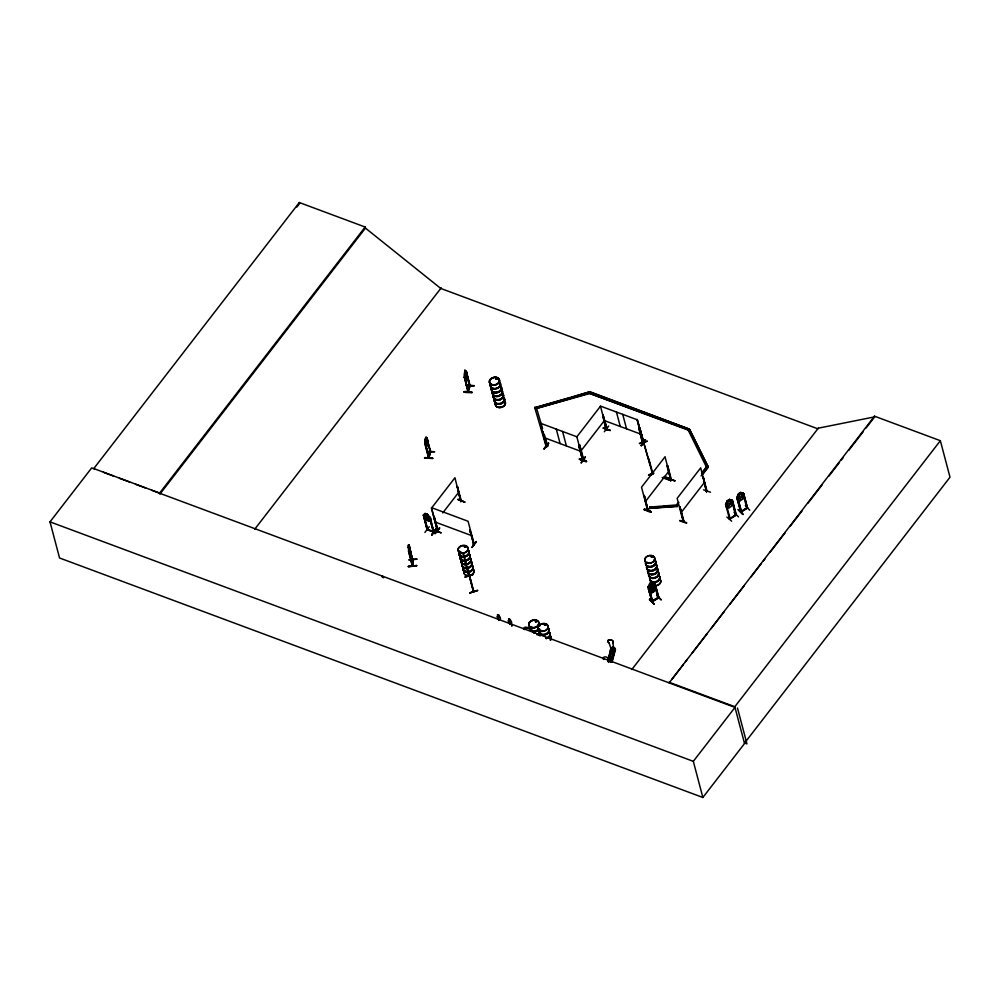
<?xml version="1.0" encoding="UTF-8"?>
<svg xmlns="http://www.w3.org/2000/svg" width="1000" height="1000" viewBox="0 0 1000 1000"><rect width="100%" height="100%" fill="white"/><g stroke="black" fill="none" stroke-linecap="round" stroke-linejoin="round"><path stroke-width="1.5" d="M464.613 376.863L468.225 392.05L470.075 385.875M465.1 379.812L466.312 380.112L466.925 377.975L466.362 371.325L469.938 386.488L466.2 371.788M464.387 377.6C466.012 360.962 463.475 375.825 465.262 378.263L466.037 378.25L466.488 374.175M464.475 377.612L464.5 373.237M409.237 545.763L412.675 560.4L412.925 559.225L412.688 565.887L408.363 547.1L409.462 552.112L409.663 548.038M428.95 457.987L430.337 451.325M425.325 443.062L428.875 458.113L425.325 442.85L424.8 443.575L428.6 458.088L430.65 451.388L430.788 452L426.825 438.075M469.963 385.375L467.912 392.013L468.013 390.812M467.9 391.9L467.962 390.9M469.562 385.4L469.475 385.825M470.138 385.85L466.275 371.325M412.887 559.237L412.312 565.9L408.55 551.425L408.55 544.987L410.175 553.975L409.862 547.55M408.462 547.125L408.462 545L409.263 545.2L412.463 559.75M441.012 532.825L434.1 530L441.062 532.825M579.362 459.212C585.3 459 592.05 464.487 579.375 459.225L586.25 461.7M579.513 458.663L586.45 461.388M579.562 458.9L586.5 461.413M644.05 509.613C658.763 516.388 646.875 507.375 644.05 509.625M651.125 511.788L644.237 509.263L651.175 511.812M679.663 520.75L686.538 523.237M679.85 520.438L686.7 522.663M465.125 561.725L469.038 576.475L463.075 552.863L473.85 591.65M469.725 577.325L473.45 591.475M408.413 566.613C433.65 563.587 391.438 568.337 416.562 565.913M416.925 559.237L408.762 559.925L416.863 559.038M412.725 565.35L412.262 564.788M677.087 505.375L677.013 506.575L649.737 508.288L649.812 507.075L676.963 504.913C680.438 506.912 674.125 504.438 678.863 502.463M649.85 508.738L649.812 507.075M677.013 506.575L676.963 504.913M427.638 529.412L426.875 529.138M427.675 529.562L423.413 515.037L427.013 529.7L433.9 532.175L429.538 517.275L433.562 531.663M427.775 529.938L423.925 515.075M437.287 530.525L438.05 530.812M474.137 543.987L473.263 544.062L474.288 544.487L468.075 521.263L431.512 507.65L437.788 531.6L437.8 530.413M546.987 446.125L546.213 445.85M547.125 446.65L542.762 431.75L547.025 446.275M579.163 445.6L579.8 445.175L583.675 459.65L582.163 459.275L583.288 458.95M579.562 445.087L583.337 460.112L578.7 445.138L582.562 459.575M606.587 429.338L607.137 429.038M607.2 429.538L602.913 414.663L607.062 429.012M643.875 443.125L639.825 428.162L638.862 428.05L642.45 442.713L643.662 442.562M642.575 442.75L638.862 428.05M643.375 442.713L642.775 442.5M739.287 493.725L739.05 496.15L740.3 497.575L741.525 495.775L740.025 493.263L739.338 493.775M651.3 582.975L652.55 584.5L655.438 585.438L653.75 589L651.513 590.462L648.55 589.487L650.2 585.788L652.55 584.4L652.312 586.825L650.55 586.838L650.288 585.837L651.35 583.025M651.1 585.662L651.162 589.138L652.163 589.562L653.425 587.8L651.85 585.212M430.138 451.95L430.725 451.938M438.25 531L437.863 530.988M461.262 500.55L460.662 501.55L461.388 501M670.925 480.1L665.075 456.737L641.525 487.225L647.613 510.513L648.2 509.438M683.55 521.675L679.85 506.625L683.587 521.638M706.988 490.688L706.388 491.675L707.075 491.188L703.012 476.65L706.388 491.675M729.55 518.962L735.362 514.938M729.438 519.075L736.213 514.837M730.225 518.875L729.3 518.55M736.075 514.312L735.512 515.1M740.638 512.075L747.25 507.912M740.562 511.512L741.45 511.388M747.575 508.038L746.663 508.312L747.275 507.312M746.737 508.237L747.2 507.362M746.862 507.912L747.438 507.512M741.325 511.65L737.438 496.938L741.55 511.763L740.9 512.238L736.825 497.537L740.9 512.238L747.5 508.05L743.612 493.363L740.7 492.425L738.4 493.862L736.75 497.562M424.675 457.562C449.137 459.65 408.038 457.137 432.612 458.062M424.725 457.9L432.663 458.4M425.725 515.788L425.925 514.175M471.95 392.638C465.312 389.862 457.85 392.95 471.95 392.575M652.463 600.725L651.688 601.175L658.025 597.863M651.9 601.663L658.75 597.625L654.95 583.138L651.988 582.163L649.638 583.538L647.987 587.25L651.975 601.875L652.6 601.25M651.762 601.138L657.875 597.7M652.675 601.462L648.713 586.85M658.05 598.038L658.9 597.825M658.025 597.725L658.763 597.263M649.737 583.625L649.625 588.212L651.475 588.688L654.15 585.538L652.013 582.288M742.9 514.163L738.363 509.55M738.337 509.875L742.913 514.425M649.625 599.15L654 604.113M473.425 591.55L469.637 577.062M496.337 379.3L495.825 378.612L496.812 378.1M497.275 378.35L496.987 378.862M497.362 378.638L496.337 379.2M461.125 552.212L460.725 552.463M460.975 552.3L461.213 552.525M465.562 546.987L465.475 547.075M465.925 546.613L465.012 546.375M465.938 546.775L464.913 547.325M531.163 627.087L531.987 627.188L531.325 626.788M535.725 621.9C538.45 621.388 534.1 620.225 536.075 621.763M540.962 630.4L541 630.312M545.8 625.013L544.612 624.825L545.212 624.362M647.887 562.537L647.1 562.6L647.938 562.6M647.837 562.612L647.188 562.812M651.988 556.312L652.362 556.575M609.012 642.7L608.975 642.837A2.763 1.725 14.7 0 1 608.3 640.288A2.763 1.725 14.7 0 1 612.062 640.425A2.763 1.725 14.7 0 1 612.737 642.987L612.775 642.85A2.763 1.725 14.7 0 0 612.1 640.3A2.763 1.725 14.7 0 0 608.337 640.15A2.763 1.725 14.7 0 0 609.012 642.7L611.362 649.825L614.438 649.963L614.688 650.9L610.688 650.75L610.887 648.088L611.4 648.85L608.25 660.425M608 660.175L608.038 660.037A2.763 1.725 14.7 0 0 606.388 657.062A2.763 1.725 14.7 0 0 603.15 658.587M608.325 659.125L611.2 648.1M608.175 660.425L610.887 648.088M608.462 660.562L611.213 649.137M608.362 661.975L611.663 649.262M608.587 661.862L611.925 649.062M612.35 648.662L612.663 648.587M608.875 662L611.912 650.7M613.725 650.75L610.775 662.038L614.888 648.25L615.5 649.4L612.087 662.113M611.1 661.95L614.675 649.388M611.312 662.075L614.888 648.25M611.575 662.087L615.138 649.175L611.65 662.087M425.45 438.938C427.375 436.912 426.688 448.875 425.363 438.938M425.037 443.663L425.7 437.175L426.737 438.05M426.962 446.075C423.988 446.987 430.613 442.9 427.625 439.675C424.575 433.212 428.188 441.613 426.688 444.3L425.913 444.312L425.062 439.288L424.8 443.575M426.875 446.163L427.575 444.025M426.637 451.613L434.688 451.763L426.725 451.25M430.438 452.188L428.738 457.587M464.8 372.887C466.725 370.863 466.037 382.825 464.712 372.887M467.962 391.975L464.312 376.962L468.438 391.5M466.312 380.112L466.975 373.625M468.05 390.962L469.725 385.863M465.988 385.438L474.012 385.7M643.088 442.425L643.8 443.137L637.225 419.462L652.513 473.925L652.2 472.8L652.763 473.263M412.575 559.25L412.312 565.9M412.55 565.3L408.587 550.862M498.787 620.388L498.013 618A1.837 0.9 37.7 0 1 497.837 616.225L497.575 614.575M509.338 618.812C506.975 618.55 511.425 618.75 510.4 620.9A1.837 0.9 37.7 0 1 511.225 622.913L511.825 625.938M609.637 658.512L609.888 659.45M730.25 518.387L729.587 519.237L725.688 504.575L726.462 504.363L725.688 504.575L726.2 506.912L729.062 507.788L731.363 506.35L732.887 502.625M744.087 495.625L742.513 499.312L740.238 500.662M744.225 495.65L742.463 499.263M651.462 590.413L653.85 589.087L655.5 585.375L652.55 584.4M437.362 531L438.025 531.312M438.038 530.575L437.5 531.525L431.413 508.225L454.963 477.738L460.712 501.488M460.725 501.413L461.413 501.025L457.287 486.512L460.9 501.637L457.525 486.6M582.425 459.05L583.062 460.037M642.537 442.725L643.225 442.95L637.013 419.688L600.45 406.087L606.538 429.562C606.112 431.562 605.837 427.762 607.438 429.325M606.775 429.725L606.388 430.225L602.725 415.112L606.1 430.138M648.162 509.525L647.475 509.988L648.238 509.588M671.263 479.9L670.775 480.538L670.962 479.475M670.837 480.412L671.325 479.075L664.3 476.463M671.475 480.075L667.638 465.6L667 466.025L671.012 480.625L667.638 465.6M683.763 520.712L683.225 521.65L677.138 498.363L700.688 467.863L706.675 491.7L706.737 490.513M706.25 491.15L706.787 491.112M683.938 521.25L679.85 506.625M430.588 452.475L427.612 442.362M491.8 384.387L492.425 384.625M495.988 378.675L496.887 378.237M464.4 546.737L465.575 546.275M544.45 624.75L545.237 624.237M544.85 625.138L545.475 624.513M651.237 556.613L651.438 557.125M651.725 557.275L651.7 556.325M648.487 586.688L648.088 587.212M654.075 583.387L654.85 583.212M736.2 514.562L735.325 514.725M736.375 515.037L735.575 515.2M426.9 520.337L425.075 513.462L427.425 514.312L430.275 517.5L430.938 519.725L429.188 521.25L426.85 520.4L423.938 517.288L426.85 520.4M426.688 514.45L427.987 516.6M427.35 514.425L425.087 513.6L425.062 517.1L428.425 519.55L429.588 518.737L427.4 514.362L429.237 521.188M430.325 517.438L433.825 532.2M429.137 521.175L430.85 519.675M437.863 531.5L433.675 516.625L434.45 516.663M424.9 532.425L429.275 526.7M429.625 517.188L433.2 531.95M458.075 499.375L464.637 501.912M433.688 531.625L433.137 531.175M431.7 534.65L436.112 528.938L431.875 534.938M431.812 534.888L436.138 528.95M431.788 534.95L436.2 529.188M439.688 528.088L434.925 533.688L439.3 527.95M464.712 502.212L458.038 499.363M473.562 543.7L474.025 544.738L469.775 529.812L474.125 544.712L473.363 544.438L473.988 544.188M548.538 443.113L544.125 448.85M548.612 443.413L543.862 449L548.5 443.113M547.275 446.425L546.35 446.375L540.288 423.175L576.85 436.788L582.987 460.05M474.062 543.938L473.325 544.025M471.975 547.2L476.312 541.45M472.062 547.463L476.438 541.725M582.375 459.812L578.7 445.138M579.8 445.175L578.55 445.337M603.188 427.987L610.388 430.487L603.513 427.975M585.413 457.075L581.337 462.938M608.7 426.025L604.325 431.75M585.25 456.775L581.038 462.8M642.362 442.3L643.238 442.188L643.525 443.225M641.112 445.712L645.45 439.7L641.475 445.825M641.075 445.438L645.425 439.688M647.913 509.412L648.012 510.513L644.237 495.487L647.85 510.6L648.1 509.875M670.938 479.363L675.062 480.875L668.188 478.375M706.625 491.763L703.25 476.737M703.55 489.825L710.487 492.225M669.15 682.887L874.5 416.188L940.35 440.7L734.812 706.725L744.538 743.525L702.862 797.475L59.55 557.987L50 521.862L91.675 467.925L94.6 469.012M299.312 202.525L93.775 468.562L159.625 493.075L159.9 494.125L365.438 228.1L365.163 227.037L299.312 202.525L299.587 203.588L296.875 207.05M159.625 493.075L365.163 227.037M254.775 529.15L441.238 287.812M442.762 512.925L458.787 492.188M590.513 391.925L589.663 393.038L536.638 408.413L589.775 393.488L688.5 430.238L689.362 429.125L590.513 391.925L589.775 393.488L589.325 391.9L534.75 407.713L568.775 398.15M576.838 436.825L600.4 406.325M604.225 420.788L580.662 451.275L544.113 437.625M497.837 616.225L497.55 614.85M499.425 616.712L499.363 616.788A1.837 0.9 37.7 0 1 500.238 618.725L500.175 618.8A1.837 0.9 37.7 0 0 499.363 616.788L499.012 615.25M498.013 618L498.075 617.925A1.837 0.9 37.7 0 1 497.9 616.15M508.938 620.262A1.837 0.9 37.7 0 0 509.125 622.038L509.062 622.112A1.837 0.9 37.7 0 1 508.875 620.337L508.6 618.95M510.4 620.9L510.462 620.825A1.837 0.9 37.7 0 1 511.275 622.837L511.887 625.85M652.312 473.837L653.05 472.275M688.5 430.238L689.237 428.675M645.337 501.675L668.9 471.188M662.15 477.5L670.588 480.637L671.325 479.075M670.588 480.637L671.45 479.525L664.412 476.912M701.663 472.95L706.413 466.8L707.913 466.225L689.663 429.487L688.288 430.513L689.663 429.487M702.738 472.175L707.913 466.225M701.1 475.9L707.75 467.3L706.413 466.8L707.862 467.75L702.163 475.125M680.95 512.812L704.513 482.312M631.838 669.513L818.3 428.175L874.688 416.863L874.5 416.188M672 679.2L683.413 664.412M685.325 661.95L687.225 659.488M691.988 653.325L707.212 633.625M711.012 628.7L724.338 611.45M730.05 604.062L744.312 585.588M750.975 576.975L761.45 563.425M763.35 560.962L765.25 558.5M770.013 552.337L785.238 532.638M789.987 526.475L802.362 510.462M808.075 503.075L822.35 484.6M829.013 475.975L839.475 462.425M841.375 459.963L843.288 457.5M848.988 450.112L863.263 431.637M866.125 427.95L874.688 416.863M702.862 797.475L693.325 761.338L735 707.4L151.613 490.238M744.463 743.225L950 477.2L940.35 440.7M818.3 428.175L817.812 428.8L440.75 288.438L365.438 228.1M428.25 517.612L427 517.962L425.988 516.8M609.775 658.337L609.738 659.338M611.163 659.25L611.2 658.25M652.237 472.85L652.45 473.85M381.962 576.475L382.375 575.988L383.562 577.775M381.925 576.6L382.4 576.075M726.875 517.05L731.663 521.188M738.325 509.588L742.987 514.462M496.3 378.225L496.213 379M496.9 378.95L497.013 378.275M464.738 546.388L464.45 547.188M464.988 546.263L465 547.212M465.425 546.888L464.787 547.125M535.462 620.988L536.4 620.85M649.375 599.587L653.988 603.862M498.837 615.15L497.488 614.925M741.287 511.35L740.7 511.725M747.45 508.113L743.612 493.363M425.075 513.462L423.338 514.987L427.163 529.462L434.05 531.975L427.825 529.362M609.812 658.5L611.087 658.288M457.85 499.6L464.762 502.088M603.288 428.188L610.1 430.487M654.15 583.35L658.125 598.237M495.475 395.838L494.837 395.825M535.75 621.112L535.9 621.6M731.875 500.975L735.725 515.475L732.3 500.375L729.5 499.425L727.2 500.863L725.55 504.562L727.25 500.9L729.55 499.475L732.35 500.425L731.637 500.775M728.825 500.262L727.85 503.15L729.1 504.575L730.325 502.775L728.875 500.312M730.25 518.9L726.175 504.188M742.9 493.512L743.5 493.375M738.525 516.912L734 512.312M745.312 505.525L749.762 510.238M746.562 507.938L740.825 511.65M729.762 519.175L736.3 515.05L732.362 500.3L736.1 514.85M650.25 585.837L652.588 584.45M647.938 587.2L648.863 587.013M651.15 585.712L651.9 585.262M658.312 598.2L654.825 583.15L658.825 597.825L652.087 601.838L648.238 587.375M649.1 591.725L652.087 592.625L654.362 591.275L656.062 587.612L654.312 591.237L652.062 592.712L649.1 591.725L648.587 589.538M656.688 595.225L660.9 599.775M656.75 595.237L661.35 599.825M742.887 493.725L743.525 493.438L740.675 492.512L738.45 493.913L738.4 498.562L740.225 499.012L742.837 495.788L740.675 492.512M547.2 446.4L546.7 446.175M642.463 441.95L643.162 442.175M648.6 586.825L652.412 601.287M610.95 659.237L610.037 659.388M658.238 598.2L658.612 597.1M437.438 530.325L438.038 530.5M639.412 443.413L647.387 441.163L639.462 443.612M648.85 458.825L652.862 473.738M652.275 472.925L652.9 473.725M648.825 475.35L652.8 474.162C644.7 476.6 650.013 473.75 653.962 473.237M652.712 473.875L648.75 475.087M465.062 577.163L472.975 574.675L465.012 576.938M469.7 592.875L477.587 590.337L469.75 593.05M469.712 592.9L477.675 590.638M571.725 397.325L589.325 391.9M546.237 446.688L547.675 445.8L546.237 446.688L534.625 407.262M408.525 546.075L409.162 547.325M408.488 546.763L409.062 549.362M409.55 553.663L410.262 553.975L408.45 547.1M412.238 565.337L408.938 550.725M408.413 566.275L416.562 565.55M649.925 507.537L657.475 506.938M663.512 506.45L671.05 505.85M649.737 508.288L676.888 506.125M610.4 658.037L611.388 658.725L609.85 659.3M612.062 647.312L613.275 647.362L612.025 647.463M611.4 649.688L614.062 649.8M610.438 649.812L610.95 650.575L614.325 650.7L612.775 642.85M607.863 661.175L611.9 661.525L607.913 661.363M439.575 528.013L435.188 533.525M465.05 371.213L466.037 372.45M466.225 380.012L465.012 379.812M474.038 385.712L465.925 385.238L473.938 385.925M465.05 371.112L466.362 371.325M651.462 557.362L652.237 556.625M408.475 545.087L409.263 545.288M740.263 500.788L737.475 499.85M726.225 506.788L729.087 507.7M638.713 428.25L639.7 428.775M744.625 743.012L746.95 743.875L737.487 708.037M592.087 392.912L689.362 429.125M688.388 429.787L589.775 393.488M604.263 420.538L640.825 434.15M663.438 477.575L670.475 480.188M435.325 522.1L471.887 535.712M668.962 682.212L734.812 706.725M103.375 472.275L113.6 476.087M119.45 478.263L129.688 482.075M135.525 484.25L145.762 488.062M50 521.862L693.325 761.338M545.462 624.275L545.562 625.337L544.6 624.712M544.938 625.2L544.75 624.513L544.5 625.2M535.538 621.962L535.375 621.375M409.325 550.375L409.425 548.337M652.575 584.525L654.762 587.825L652.087 590.988L650.225 590.513L650.2 585.788M729.5 499.425L731.637 502.788L729.025 506L727.2 505.562L727.3 500.95M649.65 599.125L654.062 604.163M606.825 429.588L602.913 414.663M408.562 545.087L409.212 546.325M689.788 429.938L708.025 466.675M688.175 430.062L706.538 467.25M509.125 622.038L509.837 624.5M498.075 617.925L498.85 620.3M641.038 433.913L650.238 465.1M542.562 428.475L536.3 407.275M544.263 434.25L547.788 446.262M466.9 567.325L471.5 582.913M746.838 507.887L742.913 493.512M674.788 480.887L667.938 478.688M639.825 428.162L643.812 443.2M644.237 495.487L648.05 509.938M622.737 414.375L626.562 428.837M616.45 412.038L620.275 426.488M562.587 431.475L566.4 445.925M614.575 648.238L614.775 648.988M556.3 429.125L560.112 443.575M542.762 431.75L546.675 446.2M466.575 374.862L469.613 386.488M469.775 529.812L473.688 544.263M426.637 437.463L430.538 452.562M424.963 443.013L428.988 457.987M408.888 545.325L412.675 560.4M382.488 576.038L382.55 577.438M655.6 564.2A5.162 3.8 -14.8 0 1 652.9 570.887A5.162 3.8 -14.8 0 1 646.988 566.625M655.588 563.925A5.238 3.85 -14.8 0 1 652.862 570.7A5.238 3.85 -14.8 0 1 646.85 566.375M647.825 569.825A5.175 3.812 -14.8 0 0 653.75 574.1A5.175 3.812 -14.8 0 0 656.45 567.4A5.138 3.787 -14.8 0 1 654.362 573.763A5.138 3.787 -14.8 0 1 647.588 570.75M654.538 559.938A5.238 3.85 -14.8 0 1 651.8 566.712A5.238 3.85 -14.8 0 1 645.8 562.388M655.425 563.538A5.162 3.8 -14.8 0 1 653.363 570A5.162 3.8 -14.8 0 1 646.575 566.975M654.538 560.212A5.162 3.8 -14.8 0 1 651.85 566.9A5.162 3.8 -14.8 0 1 645.925 562.638M655.537 563.725A5.238 3.85 -14.8 0 1 652.8 570.5A5.238 3.85 -14.8 0 1 646.8 566.175M654.475 559.738A5.238 3.85 -14.8 0 1 651.75 566.512A5.238 3.85 -14.8 0 1 645.75 562.188M654.362 559.55A5.162 3.8 -14.8 0 1 652.312 566.013A5.162 3.8 -14.8 0 1 645.512 562.987M658.6 575.562A5.162 3.8 -14.8 0 1 656.55 582.038A5.162 3.8 -14.8 0 1 649.75 579M658.587 575.288A5.238 3.85 -14.8 0 1 656.513 581.85A5.238 3.85 -14.8 0 1 649.613 578.775M659.488 578.9A5.175 3.812 -14.8 0 1 660.325 583.05A5.175 3.812 -14.8 0 1 655.462 585.837M650.738 583.337A5.175 3.812 -14.8 0 1 650.863 581.325M659.45 578.763A5.175 3.812 -14.8 0 1 660.288 582.913A5.175 3.812 -14.8 0 1 655.425 585.688M650.7 583.2A5.175 3.812 -14.8 0 1 650.825 581.188M656.562 567.913A5.138 3.787 -14.8 0 1 653.875 574.562A5.138 3.787 -14.8 0 1 647.987 570.325M656.525 567.7A5.175 3.812 -14.8 0 1 653.825 574.388A5.175 3.812 -14.8 0 1 647.9 570.125M657.55 571.575A5.162 3.8 -14.8 0 1 654.85 578.263A5.162 3.8 -14.8 0 1 648.938 574M658.425 574.9A5.162 3.8 -14.8 0 1 656.375 581.362A5.162 3.8 -14.8 0 1 649.575 578.337M657.487 571.1A5.238 3.85 -14.8 0 1 655.4 577.663A5.238 3.85 -14.8 0 1 648.512 574.587M657.375 570.913A5.162 3.8 -14.8 0 1 655.312 577.375A5.162 3.8 -14.8 0 1 648.525 574.35M469.637 554.875A5.162 3.8 -14.8 0 1 465.525 560.962A5.162 3.8 -14.8 0 1 460.262 556.55M468.862 553.862A5.238 3.85 -14.8 0 1 468.837 559.15A5.238 3.85 -14.8 0 1 461.887 560.4A5.238 3.85 -14.8 0 1 460.712 555.325M470.538 558.25A5.175 3.812 -14.8 0 1 466.425 564.35A5.175 3.812 -14.8 0 1 461.15 559.925M470.487 558.075A5.175 3.812 -14.8 0 1 466.375 564.175A5.175 3.812 -14.8 0 1 461.1 559.763M467.812 549.875A5.238 3.85 -14.8 0 1 467.775 555.163A5.238 3.85 -14.8 0 1 460.838 556.413A5.238 3.85 -14.8 0 1 459.663 551.337M468.7 553.462A5.162 3.8 -14.8 0 1 466.012 560.15A5.162 3.8 -14.8 0 1 460.087 555.887M468.575 550.887A5.162 3.8 -14.8 0 1 463.812 557.062A5.162 3.8 -14.8 0 1 459.775 551.587M468.812 553.65A5.238 3.85 -14.8 0 1 468.775 558.95A5.238 3.85 -14.8 0 1 461.838 560.188A5.238 3.85 -14.8 0 1 460.662 555.112M467.762 549.663A5.238 3.85 -14.8 0 1 467.725 554.963A5.238 3.85 -14.8 0 1 460.775 556.2A5.238 3.85 -14.8 0 1 459.6 551.125M467.65 549.475A5.162 3.8 -14.8 0 1 464.95 556.163A5.162 3.8 -14.8 0 1 459.038 551.9M472.638 566.237A5.162 3.8 -14.8 0 1 468.525 572.325A5.162 3.8 -14.8 0 1 463.263 567.913M472.638 565.975A5.238 3.85 -14.8 0 1 468.475 572.15A5.238 3.85 -14.8 0 1 463.137 567.675M472.738 568.688A5.175 3.812 -14.8 0 1 472.7 573.925A5.175 3.812 -14.8 0 1 465.838 575.15A5.175 3.812 -14.8 0 1 464.675 570.138M470.562 558.362A5.175 3.812 -14.8 0 1 465.788 564.55A5.175 3.812 -14.8 0 1 461.75 559.062M470.6 558.6A5.138 3.787 -14.8 0 1 466.5 564.663A5.138 3.787 -14.8 0 1 461.262 560.262M472.762 568.85A5.162 3.8 -14.8 0 1 472.725 574.062A5.162 3.8 -14.8 0 1 465.875 575.288A5.162 3.8 -14.8 0 1 464.725 570.288M471.587 561.987A5.238 3.85 -14.8 0 1 467.425 568.162A5.238 3.85 -14.8 0 1 462.088 563.688M471.7 564.825A5.162 3.8 -14.8 0 1 469.012 571.512A5.162 3.8 -14.8 0 1 463.088 567.25M471.587 562.25A5.162 3.8 -14.8 0 1 467.475 568.337A5.162 3.8 -14.8 0 1 462.212 563.925M471.812 565.013A5.238 3.85 -14.8 0 1 469.087 571.788A5.238 3.85 -14.8 0 1 463.088 567.475M470.763 561.025A5.238 3.85 -14.8 0 1 468.038 567.8A5.238 3.85 -14.8 0 1 462.038 563.488M470.65 560.837A5.162 3.8 -14.8 0 1 467.962 567.525A5.162 3.8 -14.8 0 1 462.038 563.263M603.75 659.5A2.763 1.725 14.7 0 1 603.362 659.062M500.288 386.012A5.15 3.8 -14.8 0 1 498.237 392.463A5.15 3.8 -14.8 0 1 491.463 389.438M500.288 385.725A5.238 3.85 -14.8 0 1 497.562 392.5A5.238 3.85 -14.8 0 1 491.562 388.175M501.15 389.2A5.175 3.812 -14.8 0 1 498.45 395.887A5.175 3.812 -14.8 0 1 492.525 391.613A5.138 3.787 -14.8 0 0 497.762 395.925A5.138 3.787 -14.8 0 0 501.863 389.862M501.238 389.5A5.175 3.812 -14.8 0 1 498.537 396.188A5.175 3.812 -14.8 0 1 492.6 391.912M499.237 381.737A5.238 3.85 -14.8 0 1 496.512 388.512A5.238 3.85 -14.8 0 1 490.5 384.188M500.112 385.337A5.15 3.8 -14.8 0 1 497.425 392A5.15 3.8 -14.8 0 1 491.525 387.75M499.237 382.025A5.15 3.8 -14.8 0 1 497.188 388.475A5.15 3.8 -14.8 0 1 490.412 385.45M500.238 385.525A5.238 3.85 -14.8 0 1 497.512 392.3A5.238 3.85 -14.8 0 1 491.5 387.975M499.188 381.538A5.238 3.85 -14.8 0 1 496.45 388.312A5.238 3.85 -14.8 0 1 490.45 383.988M503.3 397.375A5.15 3.8 -14.8 0 1 501.85 403.55A5.15 3.8 -14.8 0 1 494.575 401.788M503.3 397.088A5.238 3.85 -14.8 0 1 500.562 403.862A5.238 3.85 -14.8 0 1 494.562 399.538M495.562 403.125A5.175 3.812 -14.8 0 0 501.5 407.388A5.175 3.812 -14.8 0 0 504.188 400.7A5.175 3.812 -14.8 0 1 501.463 407.25A5.175 3.812 -14.8 0 1 495.525 402.987A5.138 3.787 -14.8 0 0 500.775 407.3A5.138 3.787 -14.8 0 0 504.862 401.238M501.262 389.725A5.138 3.787 -14.8 0 1 499.225 396.163A5.138 3.787 -14.8 0 1 492.45 393.15M502.238 393.1A5.238 3.85 -14.8 0 1 499.513 399.875A5.238 3.85 -14.8 0 1 493.512 395.55M503.113 396.7A5.15 3.8 -14.8 0 1 500.425 403.375A5.15 3.8 -14.8 0 1 494.525 399.113M502.238 393.387A5.15 3.8 -14.8 0 1 500.188 399.837A5.15 3.8 -14.8 0 1 493.413 396.812M503.237 396.887A5.238 3.85 -14.8 0 1 500.513 403.663A5.238 3.85 -14.8 0 1 494.513 399.338M502.188 392.9A5.238 3.85 -14.8 0 1 499.45 399.675A5.238 3.85 -14.8 0 1 493.45 395.35M502.825 393.45A5.15 3.8 -14.8 0 1 498.725 399.538A5.15 3.8 -14.8 0 1 493.475 395.125M549.688 632.888A5.162 3.8 -14.8 0 1 547.487 638.337M540.087 635.588A5.162 3.8 -14.8 0 1 540.325 634.562M549.688 632.625A5.238 3.85 -14.8 0 1 546.188 638.65M539.95 635.35A5.238 3.85 -14.8 0 1 540.763 633.337M550.5 636A5.15 3.8 -14.8 0 1 550.25 639.875M550.575 636.225A5.175 3.812 -14.8 0 1 550.325 640.113M547.875 627.888A5.238 3.85 -14.8 0 1 547.837 633.175A5.238 3.85 -14.8 0 1 540.887 634.425A5.238 3.85 -14.8 0 1 539.712 629.35M549.513 632.212A5.162 3.8 -14.8 0 1 546.062 638.162M540.013 635.9A5.162 3.8 -14.8 0 1 540.138 633.9M548.638 628.9A5.162 3.8 -14.8 0 1 544.525 634.987A5.162 3.8 -14.8 0 1 539.263 630.575M549.637 632.413A5.238 3.85 -14.8 0 1 546.138 638.438M539.9 635.15A5.238 3.85 -14.8 0 1 540.712 633.125M547.812 627.675A5.238 3.85 -14.8 0 1 547.775 632.975A5.238 3.85 -14.8 0 1 540.837 634.212A5.238 3.85 -14.8 0 1 539.663 629.138M547.7 627.487A5.162 3.8 -14.8 0 1 545.013 634.175A5.162 3.8 -14.8 0 1 539.087 629.913M550.662 636.6A5.15 3.8 -14.8 0 1 550.975 639.5M550.625 636.388A5.175 3.812 -14.8 0 1 550.938 639.3M550.7 638.862A5.15 3.8 -14.8 0 1 551.45 639.6M540.2 633.325A5.15 3.8 -14.8 0 1 538.25 634.9M540.2 633.125A5.238 3.85 -14.8 0 1 538.225 634.712M539.15 629.138A5.238 3.85 -14.8 0 1 533.237 631.425A5.238 3.85 -14.8 0 1 529.663 627.925M538.638 624.45A5.238 3.85 -14.8 0 1 539.4 625.2M539.15 629.338A5.162 3.8 -14.8 0 1 533.312 631.613A5.162 3.8 -14.8 0 1 529.788 628.15M538.638 624.712A5.162 3.8 -14.8 0 1 539.4 625.462M538.225 629.812A5.238 3.85 -14.8 0 1 532.55 631.112A5.238 3.85 -14.8 0 1 529.6 627.725M538.575 624.237A5.238 3.85 -14.8 0 1 539.8 625.9M538.112 629.538A5.15 3.8 -14.8 0 1 532.525 630.825A5.15 3.8 -14.8 0 1 529.625 627.487M538.462 624.062A5.15 3.8 -14.8 0 1 539.663 625.688M539.163 633.525A5.162 3.8 -14.8 0 1 536.825 634.712M539.275 633.8A5.238 3.85 -14.8 0 1 538.175 634.513M523.488 629A6.963 3.4 37.7 0 1 528.162 627.688A6.963 3.4 37.7 0 1 534.625 633.138M524.55 629.562A5.812 2.837 37.7 0 1 528.462 628.475A5.812 2.837 37.7 0 1 533.85 633.025M654.463 589.025L652.412 588.6L651.137 591.05L651.912 588.513L650.263 587.5L652.2 587.95L653.475 585.6L652.712 588.05L654.463 589.025M464.087 391.8L472.05 392.3L464.087 391.8M434.125 516.487L438.15 531.35L434.125 516.487M612.712 658.088L608.713 657.938L612.712 658.088M612.263 659.812L608.263 659.65L612.263 659.812M646.988 562.95A5.175 3.812 -14.8 0 0 654.837 558.962A5.175 3.812 -14.8 0 0 647.425 556.2A5.175 3.812 -14.8 0 0 646.988 562.95A5.175 3.812 -14.8 0 0 654.837 558.975A5.175 3.812 -14.8 0 0 647.425 556.213A5.175 3.812 -14.8 0 0 646.988 562.95M460.238 552.75A5.175 3.812 -14.8 0 0 468.088 548.775A5.175 3.812 -14.8 0 0 460.662 546.013A5.175 3.812 -14.8 0 0 460.238 552.75M460.337 553.062A5.15 3.8 -14.8 0 0 468.162 549.1A5.15 3.8 -14.8 0 0 460.763 546.35A5.15 3.8 -14.8 0 0 460.337 553.062M491.662 384.613A5.175 3.812 -14.8 0 0 499.513 380.637A5.175 3.812 -14.8 0 0 492.088 377.875A5.175 3.812 -14.8 0 0 491.662 384.613A5.175 3.812 -14.8 0 0 499.55 380.775A5.175 3.812 -14.8 0 0 492.125 378.013A5.175 3.812 -14.8 0 0 491.7 384.75M491.763 384.938A5.138 3.787 -14.8 0 0 499.575 380.975A5.138 3.787 -14.8 0 0 492.188 378.237A5.138 3.787 -14.8 0 0 491.763 384.938M540.325 630.887A5.175 3.812 -14.8 0 0 548.175 626.912A5.175 3.812 -14.8 0 0 540.763 624.15A5.175 3.812 -14.8 0 0 540.325 630.887M540.388 631.075A5.15 3.8 -14.8 0 0 548.212 627.112A5.15 3.8 -14.8 0 0 540.812 624.362A5.15 3.8 -14.8 0 0 540.388 631.075M531.05 627.325A5.175 3.812 -14.8 0 0 538.9 623.35A5.175 3.812 -14.8 0 0 531.487 620.588A5.175 3.812 -14.8 0 0 531.05 627.325M531.15 627.638A5.15 3.8 -14.8 0 0 538.975 623.675A5.15 3.8 -14.8 0 0 531.587 620.925A5.15 3.8 -14.8 0 0 531.15 627.638M531.087 627.45A5.175 3.812 -14.8 0 0 538.938 623.475A5.175 3.812 -14.8 0 0 531.525 620.712A5.175 3.812 -14.8 0 0 531.087 627.45"/></g></svg>
